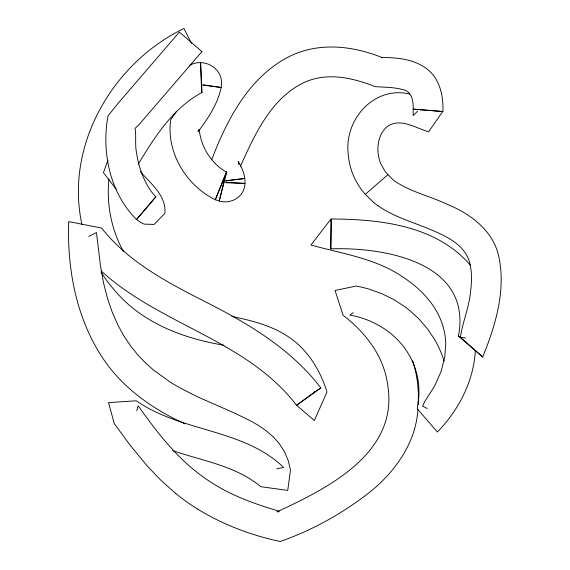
<?xml version="1.0" encoding="UTF-8"?>
<svg xmlns="http://www.w3.org/2000/svg" width="570" height="570" viewBox="0 0 570 570"><rect width="100%" height="100%" fill="white"/><g stroke="black" fill="none" stroke-linecap="round" stroke-linejoin="round"><path stroke-width="0.85" d="M240.205 166.725C254.705 134.698 270.871 98.282 304.473 82.301A63.726 63.498 69.8 0 1 317.768 78.09C337.269 74.25 357.141 79.565 375.26 86.64C384.429 87.338 393.827 87.068 402.748 89.633C411.96 91.086 413.499 101.496 413.186 109.127L442.733 111.535L428.604 131.805C415.715 128.136 398.829 116.601 386.232 127.466C378.993 134.235 376.955 144.965 378.252 154.463A39.259 38.952 -6.1 0 0 380.696 163.54L385.384 171.898L392.68 179.457A55.319 52.248 -57 0 0 395.373 181.524C411.162 192.069 430.179 196.173 447.172 204.274C469.687 213.458 491.846 229.539 498.244 254.248C506.609 288.84 495.729 325 482.719 356.991L458.437 336.122C472.587 262.357 384.707 246.967 330.799 248.848L330.956 219.03C380.069 219.08 436.72 225.528 470.521 265.421M330.799 248.848L331.355 223.283L330.956 219.03L310.942 245.022C342.021 253.679 375.21 258.246 402.534 276.799C420.396 288.342 436.228 304.686 442.719 325.349A67.623 67.495 -14.2 0 1 445.747 344.116L444.75 357.426L441.095 371.455L434.525 386.203L424.622 401.75L422.591 406.104L427.201 408.519M475.373 350.351C473.734 381.081 458.693 410.193 437.404 431.989L417.304 408.832L418.922 396.278L418.857 387.173A75.119 74.82 -23 0 0 410.564 357.654C398.722 334.704 375.024 319.457 349.894 315.125L353.272 312.645M418.273 404.643L418.366 392.994L417.639 383.695A120.876 120.448 -4.9 0 0 412.644 360.739M108.934 178.952C106.547 202.471 110.701 226.71 121.488 247.8A114.47 114.47 0 0 0 123.462 251.463M417.953 409.267C415.915 442.391 395.551 471.354 370.379 491.661C343.347 513.007 312.681 530.178 280.141 541.5C251.156 535.33 222.984 524.628 197.676 509.124M198.453 129.611L197.968 131.934C207.893 118.546 217.79 104.089 221.146 87.467C224.872 69.511 205.264 57.043 189.774 65.158M225.585 174.655L219.243 201.039C229.019 203.974 240.397 199.058 243.91 189.226C246.974 179.643 243.148 169.689 238.324 161.424L238.887 164.758M136.786 410.763L138.132 405.697C155.76 430.599 174.591 455.302 199.065 473.905A182.421 181.958 -36.7 0 0 213.401 483.802C233.515 496.449 256.094 504.357 278.723 511.105M211.791 159.55C227.409 118.311 250.543 74.478 292.403 55.033A93.402 93.245 72.8 0 1 311.94 48.842C335.709 44.182 360.39 48.813 382.605 57.734L381.451 57.385C397.853 57.563 415.901 59.237 428.797 70.502C440.325 80.619 443.481 96.814 442.911 111.492L413.186 109.127L413.179 115.532L417.553 111.236M107.944 160.156L103.441 172.674L116.209 189.169M199.265 129.825C201.011 146.939 211.249 163.576 226.333 172.033L215.31 199.742C186.404 185.713 165.948 152.197 170.729 119.793L176.123 111.813M138.182 164.295C154.534 137 173.251 107.816 202.044 92.433L200.583 62.657L201.616 92.461L202.044 92.433M201.98 51.535L138.873 124.802L135.061 128.4C136.422 136.137 134.834 144.367 136.465 152.219C137.541 159.757 139.401 167.188 142.137 174.306C145.485 182.421 149.54 190.58 155.874 196.8L136.522 219.486C109.903 193.123 101.374 151.919 108.001 115.874L117.57 103.932L179.379 32.084L201.915 51.614M409.602 94.05C374.362 85.486 344.351 119.415 348.177 153.266A68.856 68.678 -3.7 0 0 351.156 169.44C354.07 178.602 358.886 187.124 365.242 194.341L387.778 174.812M315.695 391.269L296.578 405.291C246.803 340.119 159.899 324.907 101.111 270.892M184.851 423.831C154.684 409.994 126.355 390.621 106.569 363.582C77.15 322.869 66.932 271.064 68.706 221.609L101.574 228.029C127.972 261.559 166.39 281.901 203.668 300.939C247.23 322.891 290.828 348.462 320.839 387.942L296.578 405.291L314.348 420.503L326.988 391.996C320.076 369.559 306.838 348.298 286.632 335.63C270.094 325.078 250.772 320.376 231.783 316.421M314.205 392.146L315.666 391.212M316.4 390.749L320.839 387.942M88.799 236.415L96.451 232.532L100.548 266.325L103.612 283.311L107.573 298.659L112.347 312.488L117.819 324.871L123.918 335.965L130.58 345.897L137.74 354.789L145.343 362.762L153.351 369.93L170.366 382.221L179.258 387.514L197.491 396.82L233.764 412.723L250.715 420.945L258.68 425.583L266.19 430.785L273.158 436.77L279.329 443.681L284.53 451.761L288.292 460.688L290.493 470.307L287.729 490.421L260.903 486.709C235.852 465.904 202.649 460.916 172.717 450.621M276.764 468.868L283.632 467.4C243.084 428.483 181.189 432.231 136.33 400.788L108.528 402.605L114.278 423.596L130.537 445.733L147.502 466.289L161.082 480.46L175.781 493.52M225.699 180.947L244.829 178.46L225.663 180.79M279.386 511.71L277.07 511.789C327.23 488.597 397.511 453.613 388.013 387.158A91.328 90.773 -8.2 0 0 383.097 366.496C375.516 345.741 360.404 328.591 343.076 315.267L335.06 290.479L356.343 286.012L362.577 287.351L369.36 289.19L382.014 293.778L393.806 299.592L404.636 306.553L409.666 310.429L418.922 318.915L427.051 328.306L433.991 338.495A104.866 104.652 -26.7 0 1 444.044 360.86M225.77 182.699L245.043 183.412L225.77 182.336M202.927 85.044L221.146 87.467L202.913 84.852M226.197 172.097L226.732 172.176L219.243 201.039L215.31 199.742L226.732 172.176L226.333 172.033M465.533 338.038L460.403 337.212L458.437 336.122M223.903 345.235C183.077 338.381 141.93 322.891 114.599 290.315A144.424 144.424 0 0 1 101.111 272.204M378.038 205.784C395.288 217.947 416.221 222.934 435.202 231.584C449.367 237.74 465.348 246.268 469.573 262.428C472.195 272.033 471.718 282.143 470.514 291.933C469.074 307.437 462.648 321.986 460.403 337.212L482.719 356.991M373.721 202.471L365.242 194.341M140.22 171.399C150.508 183.533 166.697 195.71 164.823 213.415L154.107 224.438L144.182 224.11L139.671 221.865L136.522 219.486L155.874 196.8M191.477 43.37L183.953 28.5C112.817 62.757 64.61 145.485 81.923 224.402M197.676 509.131A212.589 212.19 -37.4 0 1 175.646 493.421M378.024 205.806A82.557 80.334 -76.6 0 1 373.699 202.493"/></g></svg>
